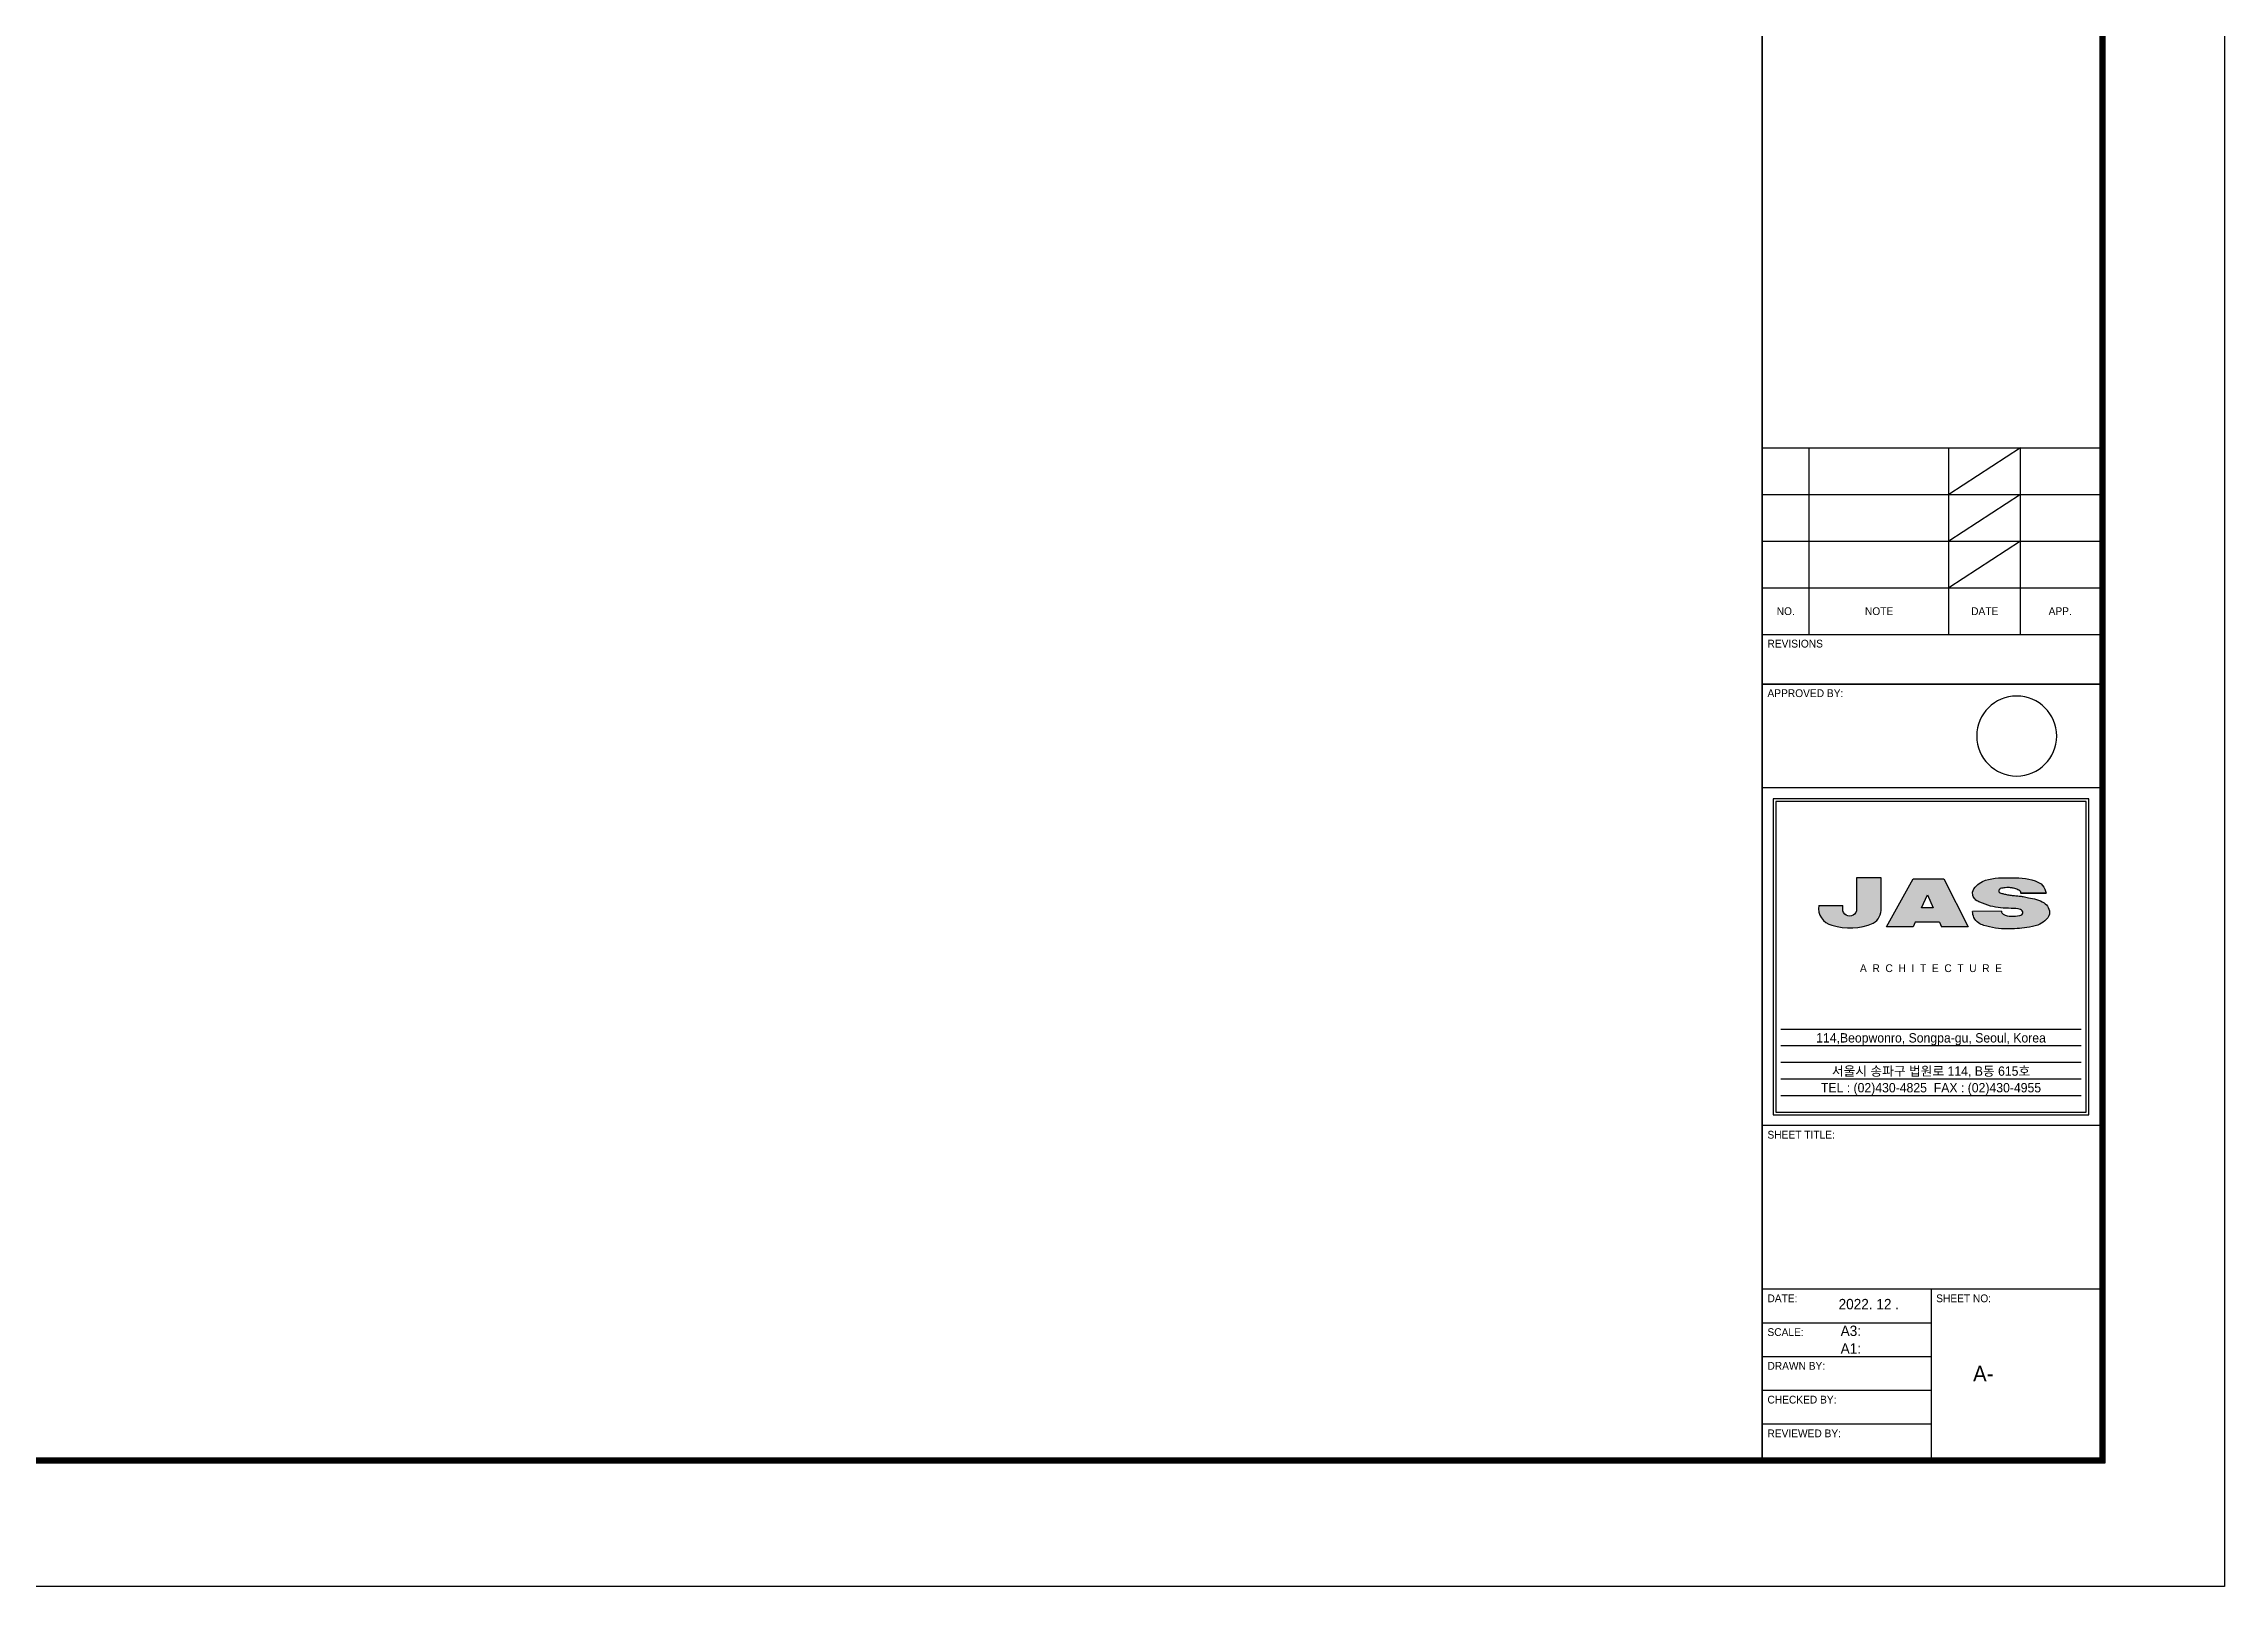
# Model space of a CAD drawing. Header units: millimetres. Extents: x 0 to 420, y 0 to 297.
# Drawn here: x 210 to 420, y 0 to 148.5 of the extents above; entities that cross this region are included whole.
import ezdxf
from ezdxf.enums import TextEntityAlignment as Align

# ---------------------------------------------------------------- set-up
doc = ezdxf.new("R2010")
doc.units = ezdxf.units.MM
doc.header["$LTSCALE"] = 1200
doc.header["$MEASUREMENT"] = 0
doc.linetypes.add('Xref-FORM_DKN$0$HIDDEN', pattern=[0.375, 0.25, -0.125])
doc.layers.get('Defpoints').update_dxf_attribs({"color": 117, "linetype": 'CONTINUOUS'})
doc.layers.add('Xref-FORM_DKN$0$DEF3', color=7, linetype='CONTINUOUS', plot=False)
doc.layers.add('Xref-FORM_DKN$0$FOR', color=175, linetype='CONTINUOUS')
doc.layers.add('Xref-FORM_DKN$0$LEAD-TEX', color=3, linetype='CONTINUOUS')
doc.styles.add('Xref-FORM_DKN$0$나눔고딕 Se', font='')
doc.styles.add('Xref-FORM_DKN$0$돋움', font='')
doc.styles.get('Xref-FORM_DKN$0$나눔고딕 Se').set_extended_font_data('Dotum')
doc.styles.get('Xref-FORM_DKN$0$돋움').set_extended_font_data('Dotum')

msp = doc.modelspace()

# ---------------------------------------------------------------- hatches: boundary and pattern name
at = {"layer": 'Xref-FORM_DKN$0$FOR'}
h = msp.add_hatch(color=256, dxfattribs=at)
h.paths.add_polyline_path([(386.94, 68.2), (384.58, 68.2), (384.58, 65.2, -1.027507), (383.25, 65.19), (383.25, 65.55), (380.95, 65.55, 0.34015), (381.87, 63.76, 0.190039), (386.18, 63.83, 0.243931), (386.94, 65.06)])
h.paths.add_polyline_path([(387.46, 63.5), (390.03, 63.5), (390.23, 63.92), (392.58, 63.92), (392.77, 63.5), (395.33, 63.5), (392.97, 68.1), (390.03, 68.1)])
h.paths.add_polyline_path([(390.82, 65.31), (391.4, 66.58), (391.97, 65.31)], flags=16)
h = msp.add_hatch(color=256, dxfattribs=at)
edge = h.paths.add_edge_path()
edge.add_spline(control_points=[(395.75, 64.96), (395.77, 64.76), (395.83, 64.33), (396.26, 63.83), (397.38, 63.42), (398.97, 63.21), (400.71, 63.36), (401.96, 63.57), (402.73, 64.03), (403.24, 64.64), (403.1, 65.37), (402.42, 66.07), (401.47, 66.21), (400.66, 66.39), (400.22, 66.46), (399.79, 66.48), (399.35, 66.54), (398.94, 66.61), (398.63, 66.69), (398.42, 66.73), (398.33, 66.79), (398.29, 66.86), (398.27, 66.93), (398.28, 67.01), (398.32, 67.1), (398.45, 67.19), (398.66, 67.21), (398.91, 67.26), (399.16, 67.27), (399.43, 67.25), (399.75, 67.2), (400.05, 67.09), (400.28, 67), (400.37, 66.89), (400.4, 66.8), (400.39, 66.75), (400.38, 66.72)], knot_values=[0, 0, 0, 0, 120.986815, 257.13481, 371.400302, 827.572224, 1203.471352, 1421.989391, 1578.906586, 1735.823781, 1860.565011, 1985.30624, 2300.310523, 2403.528104, 2484.950709, 2569.572838, 2663.502097, 2749.002773, 2821.520081, 2856.246417, 2873.835142, 2886.693729, 2902.941666, 2917.449961, 2933.421585, 2961.329143, 3009.650208, 3055.546549, 3117.105163, 3156.559575, 3219.520253, 3308.004336, 3349.968285, 3368.605482, 3385.992113, 3402.943465, 3402.943465, 3402.943465, 3402.943465], degree=3, periodic=0)
edge.add_line((400.38, 66.72), (402.85, 66.72))
edge.add_spline(control_points=[(402.85, 66.72), (402.76, 67), (402.58, 67.55), (401.22, 68.19), (399.27, 68.22), (397.21, 68.21), (396.1, 67.47), (395.7, 66.93), (395.8, 66.4), (396.04, 66.03), (396.66, 65.78), (397.74, 65.34), (399.1, 65.25), (400.14, 65.24), (400.57, 65.05), (400.63, 64.83), (400.52, 64.62), (400.09, 64.53), (399.49, 64.47), (398.89, 64.57), (398.55, 64.81), (398.54, 64.92), (398.53, 64.98)], knot_values=[0, 0, 0, 0, 166.838078, 333.676156, 844.928148, 1356.180141, 1498.884373, 1641.588605, 1722.81847, 1808.967484, 1894.191009, 2112.821408, 2513.497201, 2695.561382, 2736.375192, 2779.538078, 2818.734214, 2863.490726, 3026.018781, 3188.546836, 3222.238667, 3255.930497, 3255.930497, 3255.930497, 3255.930497], degree=3, periodic=0)
edge.add_line((398.53, 64.98), (395.75, 64.96))

# ---------------------------------------------------------------- linework, layer by layer
at = {"layer": 'Defpoints', "color": 4, "linetype": 'ByBlock'}
msp.add_lwpolyline([(0, 297), (420, 297), (420, 0), (0, 0)], close=True, dxfattribs=at)
at = {"layer": 'Defpoints', "linetype": 'ByBlock'}
msp.add_lwpolyline([(12, 285.35), (408.25, 285.35), (408.25, 12.1), (12, 12.1)], close=True, dxfattribs=at)
at = {"layer": 'Xref-FORM_DKN$0$DEF3', "color": 72, "linetype": 'Xref-FORM_DKN$0$HIDDEN', "ltscale": 100}
msp.add_lwpolyline([(0, 297), (420, 297), (420, 0), (0, 0)], close=True, dxfattribs=at)
at = {"layer": 'Xref-FORM_DKN$0$FOR'}
for p, q in [((375.5, 109.6), (408, 109.6)), ((380.03, 91.62), (380.03, 109.6)), ((380.03, 91.62), (380.03, 109.6)), ((393.47, 91.62), (393.47, 109.6)), ((393.47, 91.62), (393.47, 109.6)), ((400.38, 109.6), (393.47, 105.1)), ((400.38, 91.62), (400.38, 109.6)), ((400.38, 91.62), (400.38, 109.6)), ((375.5, 105.1), (408, 105.1)), ((400.38, 105.1), (393.47, 100.61)), ((375.5, 100.61), (408, 100.61)), ((400.38, 100.61), (393.47, 96.11)), ((375.5, 96.11), (408, 96.11)), ((375.5, 91.62), (408, 91.62)), ((408, 86.85), (375.5, 86.85)), ((375.5, 86.85), (408, 86.85)), ((408, 76.85), (375.5, 76.85)), ((387.46, 63.5), (390.03, 68.1)), ((390.03, 68.1), (392.97, 68.1)), ((392.97, 68.1), (395.33, 63.5)), ((380.95, 65.55), (383.27, 65.55)), ((383.25, 65.16), (383.25, 65.55)), ((390.82, 65.31), (391.4, 66.58)), ((391.97, 65.31), (390.82, 65.31)), ((391.4, 66.58), (391.97, 65.31)), ((400.38, 66.72), (402.85, 66.72)), ((390.03, 63.5), (387.46, 63.5)), ((390.23, 63.92), (390.03, 63.5)), ((392.58, 63.92), (390.23, 63.92)), ((392.58, 63.92), (392.77, 63.5)), ((395.33, 63.5), (392.77, 63.5)), ((408, 44.35), (375.5, 44.35)), ((408, 28.6), (375.5, 28.6)), ((391.75, 28.6), (391.75, 12.35)), ((391.75, 25.35), (375.5, 25.35)), ((391.75, 22.1), (375.5, 22.1)), ((391.75, 18.85), (375.5, 18.85)), ((391.75, 15.6), (375.5, 15.6))]:
    msp.add_line(p, q, dxfattribs=at)
at = {"layer": 'Xref-FORM_DKN$0$FOR', "color": 8}
for p, q in [((377.3, 53.65), (406.2, 53.65)), ((377.3, 52.05), (406.2, 52.05)), ((377.3, 50.45), (406.2, 50.45)), ((377.3, 48.85), (406.2, 48.85)), ((377.3, 47.25), (406.2, 47.25))]:
    msp.add_line(p, q, dxfattribs=at)
at = {"layer": 'Xref-FORM_DKN$0$FOR'}
for points in [[(408.5, 285.85), (408.5, 11.85), (11.5, 11.85), (11.5, 285.85)], [(375.5, 285.35), (375.5, 12.35), (12, 12.35), (12, 285.35)], [(408, 285.35), (408, 12.35), (375.5, 12.35), (375.5, 285.35)]]:
    msp.add_lwpolyline(points, close=True, dxfattribs=at)
at = {"layer": 'Xref-FORM_DKN$0$FOR', "const_width": 0.5}
msp.add_lwpolyline([(408.25, 285.6), (408.25, 12.1), (11.75, 12.1), (11.75, 285.6)], close=True, dxfattribs=at)
at = {"layer": 'Xref-FORM_DKN$0$FOR', "color": 8}
for points in [[(406.95, 45.4), (406.95, 75.8), (376.55, 75.8), (376.55, 45.4)], [(406.7, 45.65), (406.7, 75.55), (376.8, 75.55), (376.8, 45.65)]]:
    msp.add_lwpolyline(points, close=True, dxfattribs=at)
at = {"layer": 'Xref-FORM_DKN$0$FOR'}
msp.add_lwpolyline([(386.18, 63.83, 0.283643), (386.94, 65.29), (386.94, 68.2), (384.58, 68.2), (384.58, 65.2, -1.027507), (383.25, 65.19)], format="xyb", dxfattribs=at)
for points in [[(402.85, 66.72), (400.38, 66.72)], [(398.53, 64.98), (395.75, 64.96)]]:
    msp.add_lwpolyline(points, dxfattribs=at)
for centre, radius, start, end in [((382.57, 65.25), 1.65, 169.8035, 257.4983), ((383.93, 69.26), 5.88, 252.9813, 292.5039)]:
    msp.add_arc(centre, radius, start, end, dxfattribs=at)
msp.add_ellipse((400, 81.85), major_axis=(-3.85, 0), ratio=1, start_param=1.570801, end_param=7.853986, dxfattribs=at)
msp.add_spline([(398.53, 64.98), (398.57, 64.82), (398.7, 64.71), (399.49, 64.51), (400.3, 64.58), (400.51, 64.65), (400.6, 64.82), (400.54, 65.03), (400.36, 65.14), (399.46, 65.26), (397.47, 65.49), (396.44, 65.86), (396.07, 66.06), (395.82, 66.41), (395.76, 66.82), (396.12, 67.43), (396.71, 67.84), (399.24, 68.21), (401.78, 67.9), (402.49, 67.47), (402.85, 66.72)], degree=3, dxfattribs=at)
msp.add_open_spline([(400.38, 66.72), (400.39, 66.75), (400.4, 66.8), (400.37, 66.89), (400.28, 67), (400.05, 67.09), (399.75, 67.2), (399.43, 67.25), (399.16, 67.27), (398.91, 67.26), (398.66, 67.21), (398.45, 67.19), (398.32, 67.1), (398.28, 67.01), (398.27, 66.93), (398.29, 66.86), (398.33, 66.79), (398.42, 66.73), (398.63, 66.69), (398.94, 66.61), (399.35, 66.54), (399.79, 66.48), (400.22, 66.46), (400.66, 66.39), (401.47, 66.21), (402.42, 66.07), (403.1, 65.37), (403.24, 64.64), (402.73, 64.03), (401.96, 63.57), (400.71, 63.36), (398.97, 63.21), (397.38, 63.42), (396.26, 63.83), (395.83, 64.33), (395.77, 64.76), (395.75, 64.96)], degree=3, knots=[0, 0, 0, 0, 16.951351, 34.337983, 52.975179, 94.939128, 183.423212, 246.38389, 285.838302, 347.396916, 393.293257, 441.614322, 469.52188, 485.493503, 500.001799, 516.249735, 529.108323, 546.697047, 581.423384, 653.940691, 739.441368, 833.370627, 917.992756, 999.415361, 1102.632942, 1417.637224, 1542.378454, 1667.119684, 1824.036879, 1980.954073, 2199.472113, 2575.371241, 3031.543163, 3145.808655, 3281.95665, 3402.943465, 3402.943465, 3402.943465, 3402.943465], dxfattribs=at)

# ---------------------------------------------------------------- texts
at = {"layer": 'Xref-FORM_DKN$0$FOR', "style": 'Xref-FORM_DKN$0$나눔고딕 Se'}
for s, p in [('NO.', (377.76, 93.87)), ('NOTE', (386.75, 93.87)), ('DATE', (396.92, 93.87)), ('APP.', (404.19, 93.87))]:
    msp.add_text(s, height=0.749, dxfattribs=at).set_placement(p, align=Align.MIDDLE)
for s, height, p in [('REVISIONS', 0.75, (376, 91.12)), ('APPROVED BY:', 0.75, (376, 86.35)), ('SHEET TITLE:', 0.75, (376, 43.85)), ('DATE:', 0.749, (376, 28.1)), ('SHEET NO:', 0.749, (392.25, 28.1)), ('SCALE:', 0.749, (376, 24.85)), ('DRAWN BY:', 0.749, (376, 21.6)), ('CHECKED BY:', 0.7491, (376, 18.35)), ('REVIEWED BY:', 0.7491, (376, 15.1))]:
    msp.add_text(s, height=height, dxfattribs=at).set_placement(p, align=Align.TOP_LEFT)
for s, height, p in [('A  R  C  H  I  T  E  C  T  U  R  E', 0.75, (391.75, 59.13)), ('114,Beopwonro, Songpa-gu, Seoul, Korea', 0.9, (391.75, 52.35)), ('TEL : (02)430-4825  FAX : (02)430-4955', 0.9, (391.75, 47.55)), ('서울시 송파구 법원로 114, B동 615호', 0.9, (391.75, 49.15))]:
    msp.add_text(s, height=height, dxfattribs=at).set_placement(p, align=Align.CENTER)
at = {"layer": 'Xref-FORM_DKN$0$FOR', "color": 3, "style": 'Xref-FORM_DKN$0$돋움'}
msp.add_text('2022. 12 .', height=1, dxfattribs=at).set_placement((385.76, 27.17), align=Align.MIDDLE_CENTER)
at = {"layer": 'Xref-FORM_DKN$0$LEAD-TEX', "color": 4, "style": 'Xref-FORM_DKN$0$돋움'}
for s, p in [('A3:', (384.03, 24.6)), ('A1:', (384.03, 22.9))]:
    msp.add_text(s, height=1, dxfattribs=at).set_placement(p, align=Align.MIDDLE_CENTER)
at = {"layer": 'Xref-FORM_DKN$0$LEAD-TEX', "style": 'Xref-FORM_DKN$0$돋움'}
msp.add_text('A-', height=1.5, dxfattribs=at).set_placement((396.78, 20.48), align=Align.MIDDLE_CENTER)

doc.saveas('drawing.dxf')
